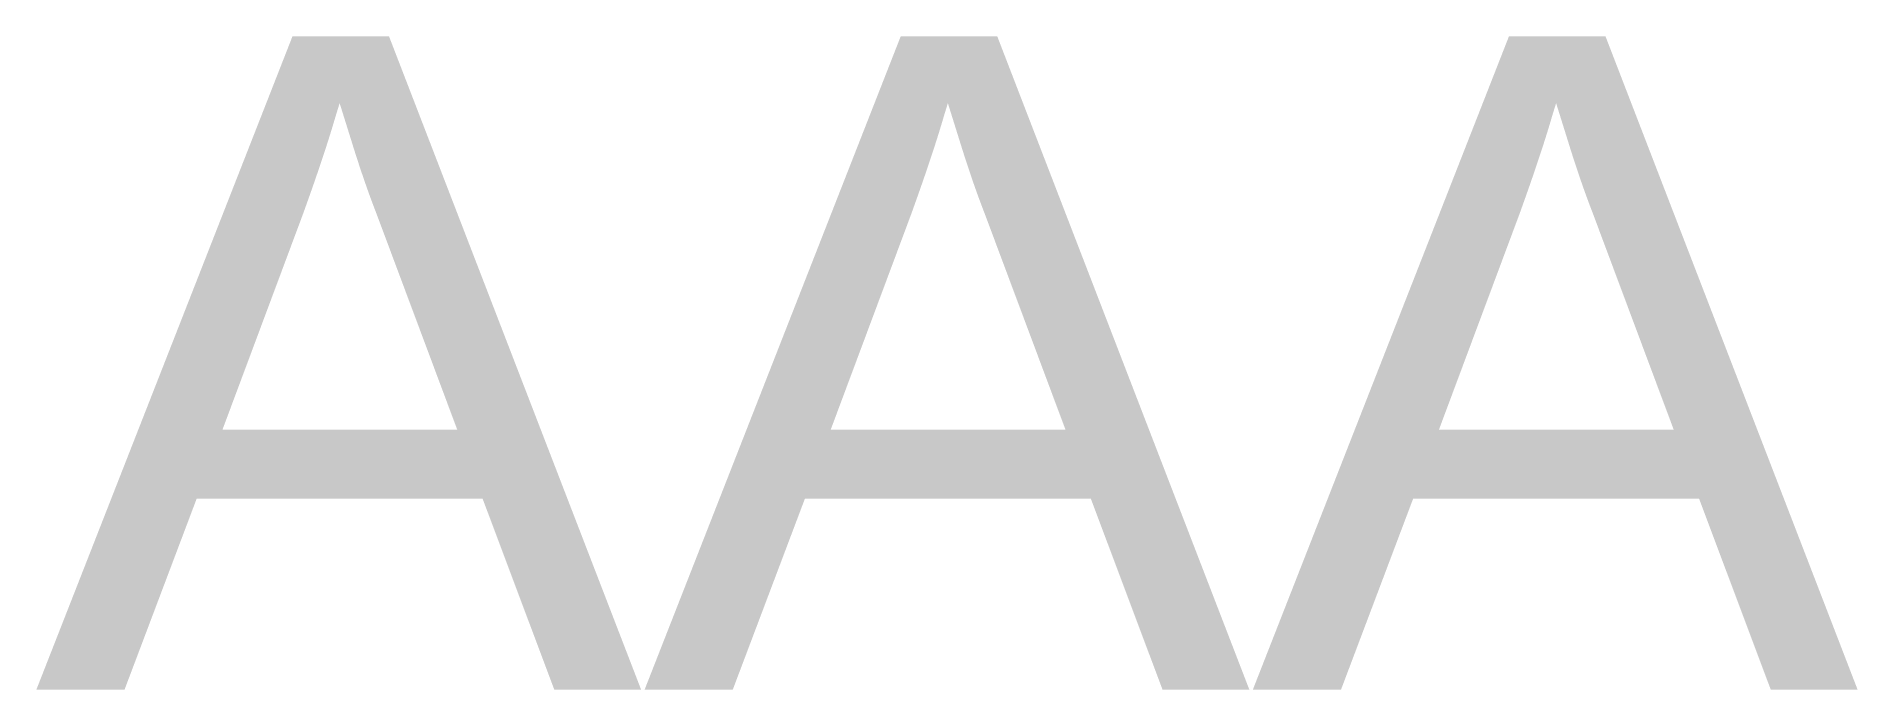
# Model space of a CAD drawing. Header units: millimetres. Extents: x 36 to 594, y 22 to 222.
import ezdxf

# ---------------------------------------------------------------- set-up
doc = ezdxf.new("R2010")
doc.units = ezdxf.units.MM
doc.styles.get("Standard").update_dxf_attribs({"font": 'arial.ttf'})

msp = doc.modelspace()

# ---------------------------------------------------------------- texts
at = {"insert": (35.71, 221.51), "char_height": 200, "attachment_point": 1}
msp.add_mtext_dynamic_manual_height_columns('AAA', width=20.9176, gutter_width=1000, heights=[0], dxfattribs=at)

doc.saveas('drawing.dxf')
